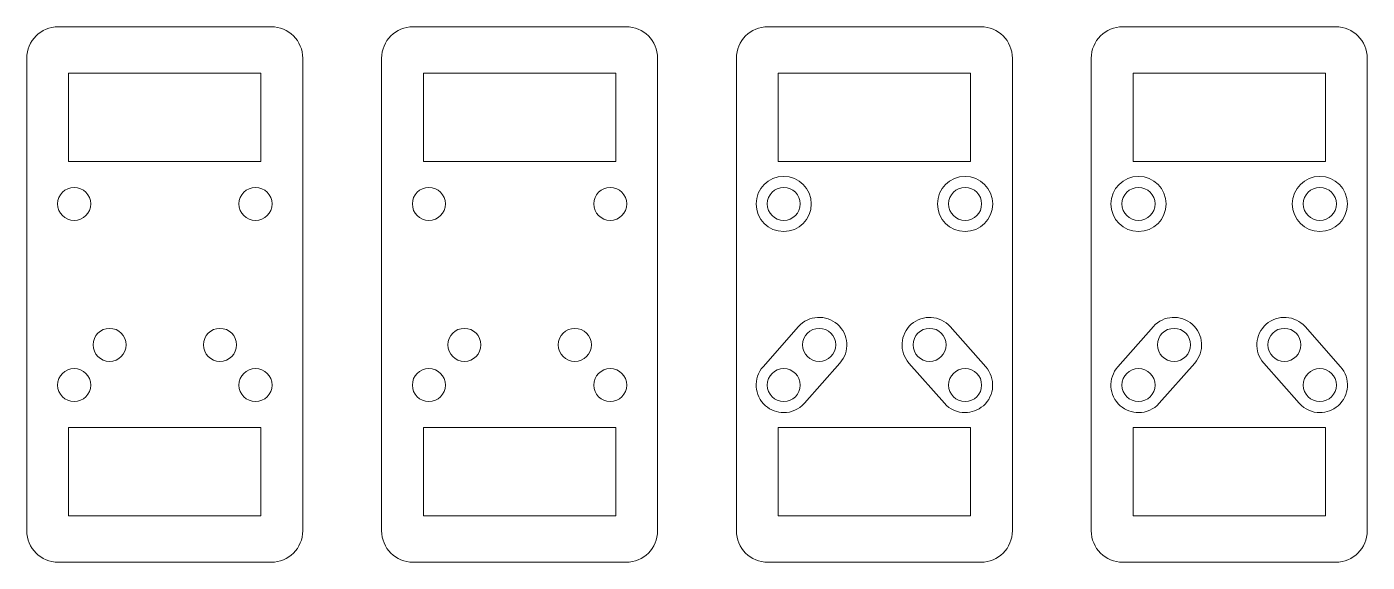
# Model space of a CAD drawing. Header units: inches. Extents: x 0 to 170, y -68 to 0.
import ezdxf

# ---------------------------------------------------------------- set-up
doc = ezdxf.new("R2010")
doc.units = ezdxf.units.IN
doc.header["$MEASUREMENT"] = 0
doc.layers.add('Ebene 2', color=7, linetype='Continuous')

# ---------------------------------------------------------------- blocks, each defined once
blk = doc.blocks.new('block 2')
at = {"layer": 'Ebene 2', "color": 7, "lineweight": 9}
for points in [[(29.7, -17.09), (5.3, -17.09), (5.3, -5.91), (29.7, -5.91), (29.7, -17.09)], [(29.7, -62.09), (5.3, -62.09), (5.3, -50.91), (29.7, -50.91), (29.7, -62.09)]]:
    blk.add_lwpolyline(points, dxfattribs=at)
for points, knots in [([(31, -68), (31, -68), (4, -68), (4, -68), (1.79, -68), (0, -66.21), (0, -64), (0, -64), (0, -4), (0, -4), (0, -1.79), (1.79, 0), (4, 0), (4, 0), (31, 0), (31, 0), (33.21, 0), (35, -1.79), (35, -4), (35, -4), (35, -64), (35, -64), (35, -66.21), (33.21, -68), (31, -68)], [0, 0, 0, 0, 1, 1, 1, 2, 2, 2, 3, 3, 3, 4, 4, 4, 5, 5, 5, 6, 6, 6, 7, 7, 7, 8, 8, 8, 8]), ([(8.1, -22.5), (8.1, -23.66), (7.16, -24.6), (6, -24.6), (4.84, -24.6), (3.9, -23.66), (3.9, -22.5), (3.9, -21.34), (4.84, -20.4), (6, -20.4), (7.16, -20.4), (8.1, -21.34), (8.1, -22.5)], [0, 0, 0, 0, 1, 1, 1, 2, 2, 2, 3, 3, 3, 4, 4, 4, 4]), ([(31.1, -22.5), (31.1, -23.66), (30.16, -24.6), (29, -24.6), (27.84, -24.6), (26.9, -23.66), (26.9, -22.5), (26.9, -21.34), (27.84, -20.4), (29, -20.4), (30.16, -20.4), (31.1, -21.34), (31.1, -22.5)], [0, 0, 0, 0, 1, 1, 1, 2, 2, 2, 3, 3, 3, 4, 4, 4, 4]), ([(12.6, -40.4), (12.6, -41.56), (11.66, -42.5), (10.5, -42.5), (9.34, -42.5), (8.4, -41.56), (8.4, -40.4), (8.4, -39.24), (9.34, -38.3), (10.5, -38.3), (11.66, -38.3), (12.6, -39.24), (12.6, -40.4)], [0, 0, 0, 0, 1, 1, 1, 2, 2, 2, 3, 3, 3, 4, 4, 4, 4]), ([(26.6, -40.4), (26.6, -41.56), (25.66, -42.5), (24.5, -42.5), (23.34, -42.5), (22.4, -41.56), (22.4, -40.4), (22.4, -39.24), (23.34, -38.3), (24.5, -38.3), (25.66, -38.3), (26.6, -39.24), (26.6, -40.4)], [0, 0, 0, 0, 1, 1, 1, 2, 2, 2, 3, 3, 3, 4, 4, 4, 4]), ([(8.1, -45.5), (8.1, -46.66), (7.16, -47.6), (6, -47.6), (4.84, -47.6), (3.9, -46.66), (3.9, -45.5), (3.9, -44.34), (4.84, -43.4), (6, -43.4), (7.16, -43.4), (8.1, -44.34), (8.1, -45.5)], [0, 0, 0, 0, 1, 1, 1, 2, 2, 2, 3, 3, 3, 4, 4, 4, 4]), ([(31.1, -45.5), (31.1, -46.66), (30.16, -47.6), (29, -47.6), (27.84, -47.6), (26.9, -46.66), (26.9, -45.5), (26.9, -44.34), (27.84, -43.4), (29, -43.4), (30.16, -43.4), (31.1, -44.34), (31.1, -45.5)], [0, 0, 0, 0, 1, 1, 1, 2, 2, 2, 3, 3, 3, 4, 4, 4, 4])]:
    blk.add_open_spline(points, degree=3, knots=knots, dxfattribs=at)
blk = doc.blocks.new('block 3')
at = {"layer": 'Ebene 2', "color": 7, "lineweight": 9}
for points in [[(74.7, -17.09), (50.3, -17.09), (50.3, -5.91), (74.7, -5.91), (74.7, -17.09)], [(74.7, -62.09), (50.3, -62.09), (50.3, -50.91), (74.7, -50.91), (74.7, -62.09)]]:
    blk.add_lwpolyline(points, dxfattribs=at)
for points, knots in [([(76, -68), (76, -68), (49, -68), (49, -68), (46.79, -68), (45, -66.21), (45, -64), (45, -64), (45, -4), (45, -4), (45, -1.79), (46.79, 0), (49, 0), (49, 0), (76, 0), (76, 0), (78.21, 0), (80, -1.79), (80, -4), (80, -4), (80, -64), (80, -64), (80, -66.21), (78.21, -68), (76, -68)], [0, 0, 0, 0, 1, 1, 1, 2, 2, 2, 3, 3, 3, 4, 4, 4, 5, 5, 5, 6, 6, 6, 7, 7, 7, 8, 8, 8, 8]), ([(53.1, -22.5), (53.1, -23.66), (52.16, -24.6), (51, -24.6), (49.84, -24.6), (48.9, -23.66), (48.9, -22.5), (48.9, -21.34), (49.84, -20.4), (51, -20.4), (52.16, -20.4), (53.1, -21.34), (53.1, -22.5)], [0, 0, 0, 0, 1, 1, 1, 2, 2, 2, 3, 3, 3, 4, 4, 4, 4]), ([(76.1, -22.5), (76.1, -23.66), (75.16, -24.6), (74, -24.6), (72.84, -24.6), (71.9, -23.66), (71.9, -22.5), (71.9, -21.34), (72.84, -20.4), (74, -20.4), (75.16, -20.4), (76.1, -21.34), (76.1, -22.5)], [0, 0, 0, 0, 1, 1, 1, 2, 2, 2, 3, 3, 3, 4, 4, 4, 4]), ([(57.6, -40.4), (57.6, -41.56), (56.66, -42.5), (55.5, -42.5), (54.34, -42.5), (53.4, -41.56), (53.4, -40.4), (53.4, -39.24), (54.34, -38.3), (55.5, -38.3), (56.66, -38.3), (57.6, -39.24), (57.6, -40.4)], [0, 0, 0, 0, 1, 1, 1, 2, 2, 2, 3, 3, 3, 4, 4, 4, 4]), ([(71.6, -40.4), (71.6, -41.56), (70.66, -42.5), (69.5, -42.5), (68.34, -42.5), (67.4, -41.56), (67.4, -40.4), (67.4, -39.24), (68.34, -38.3), (69.5, -38.3), (70.66, -38.3), (71.6, -39.24), (71.6, -40.4)], [0, 0, 0, 0, 1, 1, 1, 2, 2, 2, 3, 3, 3, 4, 4, 4, 4]), ([(53.1, -45.5), (53.1, -46.66), (52.16, -47.6), (51, -47.6), (49.84, -47.6), (48.9, -46.66), (48.9, -45.5), (48.9, -44.34), (49.84, -43.4), (51, -43.4), (52.16, -43.4), (53.1, -44.34), (53.1, -45.5)], [0, 0, 0, 0, 1, 1, 1, 2, 2, 2, 3, 3, 3, 4, 4, 4, 4]), ([(76.1, -45.5), (76.1, -46.66), (75.16, -47.6), (74, -47.6), (72.84, -47.6), (71.9, -46.66), (71.9, -45.5), (71.9, -44.34), (72.84, -43.4), (74, -43.4), (75.16, -43.4), (76.1, -44.34), (76.1, -45.5)], [0, 0, 0, 0, 1, 1, 1, 2, 2, 2, 3, 3, 3, 4, 4, 4, 4])]:
    blk.add_open_spline(points, degree=3, knots=knots, dxfattribs=at)
blk = doc.blocks.new('block 4')
at = {"layer": 'Ebene 2', "color": 7, "lineweight": 9}
for points in [[(119.7, -17.09), (95.3, -17.09), (95.3, -5.91), (119.7, -5.91), (119.7, -17.09)], [(119.7, -62.09), (95.3, -62.09), (95.3, -50.91), (119.7, -50.91), (119.7, -62.09)]]:
    blk.add_lwpolyline(points, dxfattribs=at)
for points, knots in [([(121, -68), (121, -68), (94, -68), (94, -68), (91.79, -68), (90, -66.21), (90, -64), (90, -64), (90, -4), (90, -4), (90, -1.79), (91.79, 0), (94, 0), (94, 0), (121, 0), (121, 0), (123.21, 0), (125, -1.79), (125, -4), (125, -4), (125, -64), (125, -64), (125, -66.21), (123.21, -68), (121, -68)], [0, 0, 0, 0, 1, 1, 1, 2, 2, 2, 3, 3, 3, 4, 4, 4, 5, 5, 5, 6, 6, 6, 7, 7, 7, 8, 8, 8, 8]), ([(99.5, -22.5), (99.5, -24.43), (97.93, -26), (96, -26), (94.07, -26), (92.5, -24.43), (92.5, -22.5), (92.5, -20.57), (94.07, -19), (96, -19), (97.93, -19), (99.5, -20.57), (99.5, -22.5)], [0, 0, 0, 0, 1, 1, 1, 2, 2, 2, 3, 3, 3, 4, 4, 4, 4]), ([(122.5, -22.5), (122.5, -24.43), (120.93, -26), (119, -26), (117.07, -26), (115.5, -24.43), (115.5, -22.5), (115.5, -20.57), (117.07, -19), (119, -19), (120.93, -19), (122.5, -20.57), (122.5, -22.5)], [0, 0, 0, 0, 1, 1, 1, 2, 2, 2, 3, 3, 3, 4, 4, 4, 4]), ([(98.1, -22.5), (98.1, -23.66), (97.16, -24.6), (96, -24.6), (94.84, -24.6), (93.9, -23.66), (93.9, -22.5), (93.9, -21.34), (94.84, -20.4), (96, -20.4), (97.16, -20.4), (98.1, -21.34), (98.1, -22.5)], [0, 0, 0, 0, 1, 1, 1, 2, 2, 2, 3, 3, 3, 4, 4, 4, 4]), ([(121.1, -22.5), (121.1, -23.66), (120.16, -24.6), (119, -24.6), (117.84, -24.6), (116.9, -23.66), (116.9, -22.5), (116.9, -21.34), (117.84, -20.4), (119, -20.4), (120.16, -20.4), (121.1, -21.34), (121.1, -22.5)], [0, 0, 0, 0, 1, 1, 1, 2, 2, 2, 3, 3, 3, 4, 4, 4, 4]), ([(96, -49), (95.18, -49), (94.35, -48.71), (93.68, -48.12), (92.23, -46.85), (92.1, -44.63), (93.38, -43.18), (93.38, -43.18), (97.88, -38.08), (97.88, -38.08), (99.15, -36.63), (101.37, -36.5), (102.82, -37.78), (104.27, -39.05), (104.4, -41.27), (103.12, -42.72), (103.12, -42.72), (98.62, -47.82), (98.62, -47.82), (97.93, -48.6), (96.97, -49), (96, -49)], [0, 0, 0, 0, 1, 1, 1, 2, 2, 2, 3, 3, 3, 4, 4, 4, 5, 5, 5, 6, 6, 6, 7, 7, 7, 7]), ([(119, -49), (118.03, -49), (117.07, -48.6), (116.38, -47.82), (116.38, -47.82), (111.88, -42.72), (111.88, -42.72), (110.6, -41.27), (110.74, -39.05), (112.18, -37.78), (113.63, -36.5), (115.85, -36.64), (117.12, -38.08), (117.12, -38.08), (121.62, -43.18), (121.62, -43.18), (122.9, -44.63), (122.77, -46.85), (121.32, -48.12), (120.65, -48.71), (119.82, -49), (119, -49)], [0, 0, 0, 0, 1, 1, 1, 2, 2, 2, 3, 3, 3, 4, 4, 4, 5, 5, 5, 6, 6, 6, 7, 7, 7, 7]), ([(102.6, -40.4), (102.6, -41.56), (101.66, -42.5), (100.5, -42.5), (99.34, -42.5), (98.4, -41.56), (98.4, -40.4), (98.4, -39.24), (99.34, -38.3), (100.5, -38.3), (101.66, -38.3), (102.6, -39.24), (102.6, -40.4)], [0, 0, 0, 0, 1, 1, 1, 2, 2, 2, 3, 3, 3, 4, 4, 4, 4]), ([(116.6, -40.4), (116.6, -41.56), (115.66, -42.5), (114.5, -42.5), (113.34, -42.5), (112.4, -41.56), (112.4, -40.4), (112.4, -39.24), (113.34, -38.3), (114.5, -38.3), (115.66, -38.3), (116.6, -39.24), (116.6, -40.4)], [0, 0, 0, 0, 1, 1, 1, 2, 2, 2, 3, 3, 3, 4, 4, 4, 4]), ([(98.1, -45.5), (98.1, -46.66), (97.16, -47.6), (96, -47.6), (94.84, -47.6), (93.9, -46.66), (93.9, -45.5), (93.9, -44.34), (94.84, -43.4), (96, -43.4), (97.16, -43.4), (98.1, -44.34), (98.1, -45.5)], [0, 0, 0, 0, 1, 1, 1, 2, 2, 2, 3, 3, 3, 4, 4, 4, 4]), ([(121.1, -45.5), (121.1, -46.66), (120.16, -47.6), (119, -47.6), (117.84, -47.6), (116.9, -46.66), (116.9, -45.5), (116.9, -44.34), (117.84, -43.4), (119, -43.4), (120.16, -43.4), (121.1, -44.34), (121.1, -45.5)], [0, 0, 0, 0, 1, 1, 1, 2, 2, 2, 3, 3, 3, 4, 4, 4, 4])]:
    blk.add_open_spline(points, degree=3, knots=knots, dxfattribs=at)
blk = doc.blocks.new('block 5')
at = {"layer": 'Ebene 2', "color": 7, "lineweight": 9}
for points in [[(164.7, -17.09), (140.3, -17.09), (140.3, -5.91), (164.7, -5.91), (164.7, -17.09)], [(164.7, -62.09), (140.3, -62.09), (140.3, -50.91), (164.7, -50.91), (164.7, -62.09)]]:
    blk.add_lwpolyline(points, dxfattribs=at)
for points, knots in [([(166, -68), (166, -68), (139, -68), (139, -68), (136.79, -68), (135, -66.21), (135, -64), (135, -64), (135, -4), (135, -4), (135, -1.79), (136.79, 0), (139, 0), (139, 0), (166, 0), (166, 0), (168.21, 0), (170, -1.79), (170, -4), (170, -4), (170, -64), (170, -64), (170, -66.21), (168.21, -68), (166, -68)], [0, 0, 0, 0, 1, 1, 1, 2, 2, 2, 3, 3, 3, 4, 4, 4, 5, 5, 5, 6, 6, 6, 7, 7, 7, 8, 8, 8, 8]), ([(144.5, -22.5), (144.5, -24.43), (142.93, -26), (141, -26), (139.07, -26), (137.5, -24.43), (137.5, -22.5), (137.5, -20.57), (139.07, -19), (141, -19), (142.93, -19), (144.5, -20.57), (144.5, -22.5)], [0, 0, 0, 0, 1, 1, 1, 2, 2, 2, 3, 3, 3, 4, 4, 4, 4]), ([(167.5, -22.5), (167.5, -24.43), (165.93, -26), (164, -26), (162.07, -26), (160.5, -24.43), (160.5, -22.5), (160.5, -20.57), (162.07, -19), (164, -19), (165.93, -19), (167.5, -20.57), (167.5, -22.5)], [0, 0, 0, 0, 1, 1, 1, 2, 2, 2, 3, 3, 3, 4, 4, 4, 4]), ([(143.1, -22.5), (143.1, -23.66), (142.16, -24.6), (141, -24.6), (139.84, -24.6), (138.9, -23.66), (138.9, -22.5), (138.9, -21.34), (139.84, -20.4), (141, -20.4), (142.16, -20.4), (143.1, -21.34), (143.1, -22.5)], [0, 0, 0, 0, 1, 1, 1, 2, 2, 2, 3, 3, 3, 4, 4, 4, 4]), ([(166.1, -22.5), (166.1, -23.66), (165.16, -24.6), (164, -24.6), (162.84, -24.6), (161.9, -23.66), (161.9, -22.5), (161.9, -21.34), (162.84, -20.4), (164, -20.4), (165.16, -20.4), (166.1, -21.34), (166.1, -22.5)], [0, 0, 0, 0, 1, 1, 1, 2, 2, 2, 3, 3, 3, 4, 4, 4, 4]), ([(141, -49), (140.18, -49), (139.35, -48.71), (138.68, -48.12), (137.23, -46.85), (137.1, -44.63), (138.38, -43.18), (138.38, -43.18), (142.88, -38.08), (142.88, -38.08), (144.15, -36.63), (146.37, -36.5), (147.82, -37.78), (149.27, -39.05), (149.4, -41.27), (148.12, -42.72), (148.12, -42.72), (143.62, -47.82), (143.62, -47.82), (142.93, -48.6), (141.97, -49), (141, -49)], [0, 0, 0, 0, 1, 1, 1, 2, 2, 2, 3, 3, 3, 4, 4, 4, 5, 5, 5, 6, 6, 6, 7, 7, 7, 7]), ([(164, -49), (163.03, -49), (162.07, -48.6), (161.38, -47.82), (161.38, -47.82), (156.88, -42.72), (156.88, -42.72), (155.6, -41.27), (155.74, -39.05), (157.18, -37.78), (158.63, -36.5), (160.85, -36.64), (162.12, -38.08), (162.12, -38.08), (166.62, -43.18), (166.62, -43.18), (167.9, -44.63), (167.77, -46.85), (166.32, -48.12), (165.65, -48.71), (164.82, -49), (164, -49)], [0, 0, 0, 0, 1, 1, 1, 2, 2, 2, 3, 3, 3, 4, 4, 4, 5, 5, 5, 6, 6, 6, 7, 7, 7, 7]), ([(147.6, -40.4), (147.6, -41.56), (146.66, -42.5), (145.5, -42.5), (144.34, -42.5), (143.4, -41.56), (143.4, -40.4), (143.4, -39.24), (144.34, -38.3), (145.5, -38.3), (146.66, -38.3), (147.6, -39.24), (147.6, -40.4)], [0, 0, 0, 0, 1, 1, 1, 2, 2, 2, 3, 3, 3, 4, 4, 4, 4]), ([(161.6, -40.4), (161.6, -41.56), (160.66, -42.5), (159.5, -42.5), (158.34, -42.5), (157.4, -41.56), (157.4, -40.4), (157.4, -39.24), (158.34, -38.3), (159.5, -38.3), (160.66, -38.3), (161.6, -39.24), (161.6, -40.4)], [0, 0, 0, 0, 1, 1, 1, 2, 2, 2, 3, 3, 3, 4, 4, 4, 4]), ([(143.1, -45.5), (143.1, -46.66), (142.16, -47.6), (141, -47.6), (139.84, -47.6), (138.9, -46.66), (138.9, -45.5), (138.9, -44.34), (139.84, -43.4), (141, -43.4), (142.16, -43.4), (143.1, -44.34), (143.1, -45.5)], [0, 0, 0, 0, 1, 1, 1, 2, 2, 2, 3, 3, 3, 4, 4, 4, 4]), ([(166.1, -45.5), (166.1, -46.66), (165.16, -47.6), (164, -47.6), (162.84, -47.6), (161.9, -46.66), (161.9, -45.5), (161.9, -44.34), (162.84, -43.4), (164, -43.4), (165.16, -43.4), (166.1, -44.34), (166.1, -45.5)], [0, 0, 0, 0, 1, 1, 1, 2, 2, 2, 3, 3, 3, 4, 4, 4, 4])]:
    blk.add_open_spline(points, degree=3, knots=knots, dxfattribs=at)

msp = doc.modelspace()

# ---------------------------------------------------------------- block references
at = {"layer": 'Ebene 2'}
for name in ['block 2', 'block 3', 'block 4', 'block 5']:
    msp.add_blockref(name, (0, 0), dxfattribs=at)

doc.saveas('drawing.dxf')
